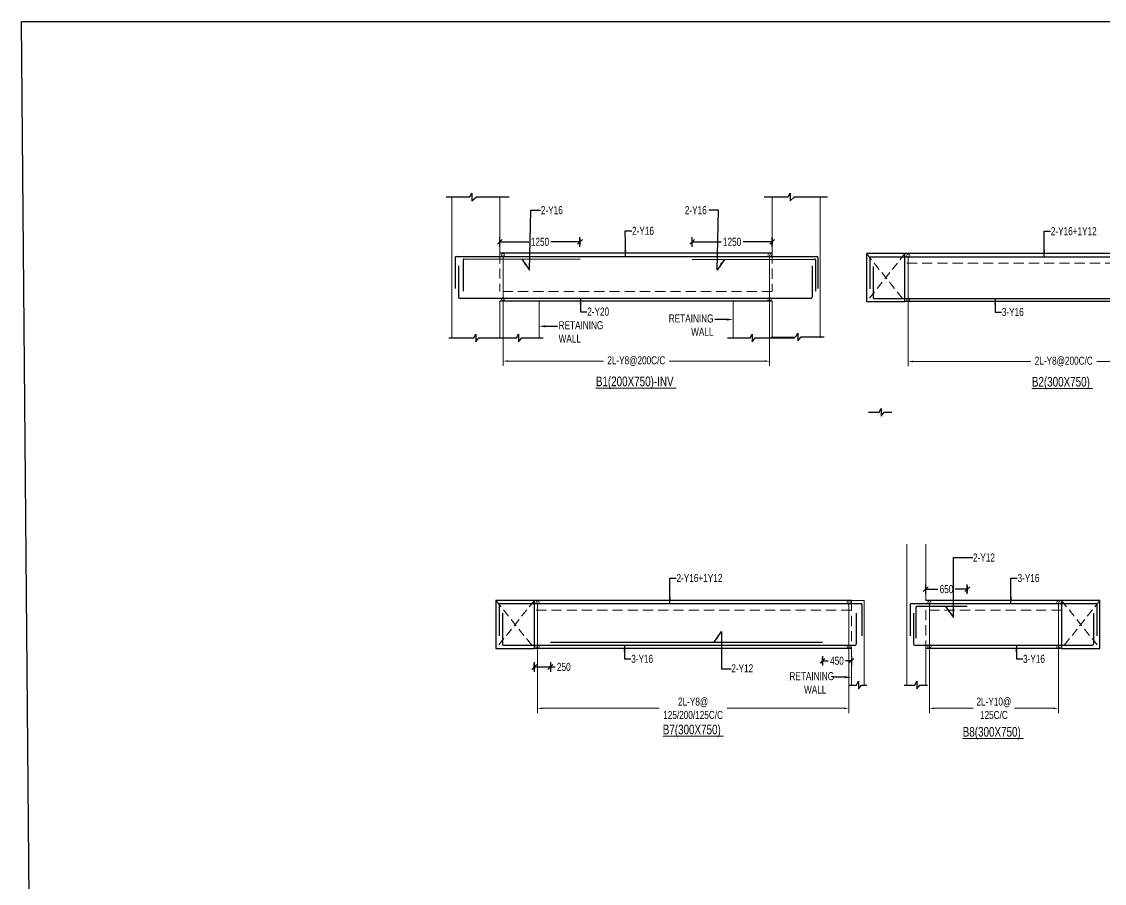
# Model space of a CAD drawing. Header units: millimetres. Extents: x 39642 to 123571, y 2620 to 56435.
# Drawn here: x 39642 to 56546, y 42981 to 56435 of the extents above; entities that cross this region are included whole.
import ezdxf

# ---------------------------------------------------------------- set-up
doc = ezdxf.new("R2010")
doc.units = ezdxf.units.MM
for name, pattern in [('CONTINOUS', [0]), ('CONTINU', [0]), ('HIDDEN', [9.525, 6.35, -3.175])]:
    doc.linetypes.add(name, pattern=pattern)
for name, color, linetype in [('-S-ARROW', 253, 'Continuous'), ('-S-DIM', 251, 'Continuous'), ('-S-MISC', 8, 'Continuous'), ('-STR-BEAM', 7, 'CONTINU'), ('-STR-REINF', 3, 'Continuous'), ('-STR-TEXT', 6, 'Continuous'), ('S- Structural', 5, 'Continuous')]:
    doc.layers.add(name, color=color, linetype=linetype)
for name, color, linetype, lineweight in [('-S-STIRUP', 11, 'Continuous', 9), ('-STR-COLUMN', 5, 'HIDDEN', 13), ('-STR-RF-DIM', 252, 'CONTINOUS', 20), ('Elevation-1', 41, 'Continuous', 20), ('S-BEAM-IDEN', 2, 'Continuous', 9), ('SEC TEXT', 9, 'Continuous', 18), ('SLAB LINE', 254, 'HIDDEN', 20)]:
    doc.layers.add(name, color=color, linetype=linetype, lineweight=lineweight)
doc.styles.add('BEAM-LS', font='romans.shx', dxfattribs={"width": 0.8})
doc.styles.add('EL', font='swisscl.ttf')
doc.styles.add('SOBHA', font='swisscl.ttf')
doc.styles.add('sobha.sed', font='swisscl.ttf')
doc.dimstyles.new('S-50', dxfattribs={"dimscale": 50, "dimtxt": 2.5, "dimasz": 1.25, "dimexe": 1, "dimexo": 1, "dimgap": 0.5, "dimtad": 1, "dimdec": 0, "dimrnd": 0.0005, "dimzin": 0, "dimdsep": 46, "dimtxsty": 'EL', "dimblk": 'ARCHTICK', "dimcen": 0.09, "dimdle": 1.5, "dimclrd": 251, "dimclre": 251, "dimclrt": 6, "dimadec": 0, "dimazin": 0, "dimtfac": 1, "dimtdec": 0, "dimtofl": 0, "dimtmove": 0, "dimatfit": 3, "dimfxl": 2, "dimtolj": 1, "dimtzin": 0, "dimlwd": -1, "dimlwe": -1, "dimarcsym": 0})
doc.dimstyles.new('S-DIM50', dxfattribs={"dimscale": 50, "dimtxt": 2.5, "dimasz": 1.5, "dimexe": 1.5, "dimexo": 1, "dimgap": 0.5, "dimtad": 0, "dimdec": 0, "dimzin": 0, "dimdsep": 46, "dimtxsty": 'SOBHA', "dimcen": 0.09, "dimclrd": 256, "dimclre": 256, "dimclrt": 6, "dimadec": 5, "dimazin": 0, "dimtfac": 1, "dimtdec": 0, "dimtofl": 0, "dimtmove": 0, "dimatfit": 3, "dimfxl": 0.18, "dimtolj": 1, "dimtzin": 0, "dimlwd": -1, "dimlwe": -1, "dimarcsym": 0})
doc.dimstyles.new('STIRUP', dxfattribs={"dimscale": 50, "dimtxt": 2.5, "dimasz": 2.2, "dimexe": 0, "dimexo": 0, "dimgap": 0.5, "dimtad": 0, "dimdec": 0, "dimzin": 0, "dimdsep": 46, "dimtxsty": 'BEAM-LS', "dimblk": 'DOTSMALL', "dimcen": 0.09, "dimclrd": 256, "dimclre": 256, "dimclrt": 256, "dimadec": 5, "dimazin": 0, "dimtfac": 1, "dimtdec": 0, "dimtofl": 0, "dimtmove": 0, "dimatfit": 3, "dimldrblk": 'DOTSMALL', "dimfxl": 0, "dimfxlon": 1, "dimtolj": 1, "dimtzin": 0, "dimlwd": -1, "dimlwe": -1, "dimarcsym": 0})

# ---------------------------------------------------------------- blocks, each defined once
blk = doc.blocks.new('_DotSmall')
at = {"color": 0, "linetype": 'ByBlock', "const_width": 0.5}
blk.add_lwpolyline([(-0.0625, 0, 1), (0.0625, 0, 1)], format="xyb", close=True, dxfattribs=at)
blk = doc.blocks.new('*D21')
at = {"layer": '-S-STIRUP', "ltscale": 100, "transparency": 16777216}
blk.add_line((51318, 52100), (51318, 52787), dxfattribs=at)
at = {"layer": '-S-STIRUP', "linetype": 'CONTINU', "ltscale": 100, "transparency": 16777216, "xscale": 100, "yscale": 100, "zscale": 100}
for p, rotation in [((51318, 52787), 90), ((51318, 52100), 270)]:
    blk.add_blockref('_DotSmall', p, dxfattribs=dict(at, rotation=rotation))
blk = doc.blocks.new('*D22')
at = {"layer": '-S-STIRUP', "ltscale": 100, "transparency": 16777216}
blk.add_line((47159, 52100), (47159, 52787), dxfattribs=at)
at = {"layer": '-S-STIRUP', "linetype": 'CONTINU', "ltscale": 100, "transparency": 16777216, "xscale": 100, "yscale": 100, "zscale": 100}
for p, rotation in [((47159, 52787), 90), ((47159, 52100), 270)]:
    blk.add_blockref('_DotSmall', p, dxfattribs=dict(at, rotation=rotation))
blk = doc.blocks.new('_ArchTick')
at = {"color": 0, "linetype": 'ByBlock', "const_width": 0.15}
blk.add_lwpolyline([(-0.5, -0.5), (0.5, 0.5)], dxfattribs=at)
blk = doc.blocks.new('*D23')
at = {"layer": '-STR-RF-DIM', "transparency": 16777216}
for p, q in [((47159, 52181), (47159, 51060)), ((51318, 52136), (51318, 51060)), ((47234, 51135), (48724, 51135)), ((51243, 51135), (49752, 51135))]:
    blk.add_line(p, q, dxfattribs=at)
for points in [[(47234, 51148), (47234, 51123), (47159, 51135)], [(51243, 51148), (51243, 51123), (51318, 51135)]]:
    blk.add_solid(points, dxfattribs=at)
at = {"layer": '-STR-RF-DIM', "color": 6, "transparency": 16777216, "insert": (49238, 51135), "char_height": 125, "attachment_point": 5, "style": 'SOBHA'}
blk.add_mtext('\\A1;2L-Y8@200C/C', dxfattribs=at)
blk = doc.blocks.new('_Oblique')
at = {"color": 0, "linetype": 'ByBlock', "lineweight": -2}
for p, q in [((-0.5, -0.5), (0.5, 0.5)), ((0, 0.71), (0, -0.71))]:
    blk.add_line(p, q, dxfattribs=at)
blk = doc.blocks.new('*D24')
at = {"layer": '-S-DIM', "transparency": 16777216}
for p, q in [((47109, 52922), (47109, 53072)), ((47109, 52997), (47562, 52997)), ((48359, 52997), (47906, 52997)), ((48359, 52922), (48359, 53072))]:
    blk.add_line(p, q, dxfattribs=at)
at = {"layer": '-S-DIM', "transparency": 16777216, "xscale": 75, "yscale": 75, "zscale": 75, "rotation": 180}
blk.add_blockref('_Oblique', (47109, 52997), dxfattribs=at)
at = {"layer": '-S-DIM', "transparency": 16777216, "xscale": 75, "yscale": 75, "zscale": 75}
blk.add_blockref('_Oblique', (48359, 52997), dxfattribs=at)
at = {"layer": '-S-DIM', "color": 6, "transparency": 16777216, "insert": (47734, 52997), "char_height": 125, "attachment_point": 5, "style": 'SOBHA'}
blk.add_mtext('\\A1;1250', dxfattribs=at)
blk = doc.blocks.new('*D25')
at = {"layer": '-S-DIM', "transparency": 16777216}
for p, q in [((50110, 52922), (50110, 53072)), ((50110, 52997), (50563, 52997)), ((51359, 52997), (50906, 52997)), ((51359, 52922), (51359, 53072))]:
    blk.add_line(p, q, dxfattribs=at)
at = {"layer": '-S-DIM', "transparency": 16777216, "xscale": 75, "yscale": 75, "zscale": 75, "rotation": 180}
blk.add_blockref('_Oblique', (50110, 52997), dxfattribs=at)
at = {"layer": '-S-DIM', "transparency": 16777216, "xscale": 75, "yscale": 75, "zscale": 75}
blk.add_blockref('_Oblique', (51359, 52997), dxfattribs=at)
at = {"layer": '-S-DIM', "color": 6, "transparency": 16777216, "insert": (50734, 52997), "char_height": 125, "attachment_point": 5, "style": 'SOBHA'}
blk.add_mtext('\\A1;1250', dxfattribs=at)
blk = doc.blocks.new('A$Cd5a942ff')
at = {"layer": '-S-ARROW'}
blk.add_lwpolyline([(187, 0), (0, 0), (0, 0)], dxfattribs=at)
blk.add_solid([(187, -17), (287, 0), (187, 17)], dxfattribs=at)
blk = doc.blocks.new('*D27')
at = {"layer": '-S-STIRUP', "ltscale": 100, "transparency": 16777216}
blk.add_line((53483, 52094), (53483, 52781), dxfattribs=at)
at = {"layer": '-S-STIRUP', "linetype": 'CONTINU', "ltscale": 100, "transparency": 16777216, "xscale": 100, "yscale": 100, "zscale": 100}
for p, rotation in [((53483, 52781), 90), ((53483, 52094), 270)]:
    blk.add_blockref('_DotSmall', p, dxfattribs=dict(at, rotation=rotation))
blk = doc.blocks.new('*D28')
at = {"layer": '-STR-RF-DIM', "transparency": 16777216}
for p, q in [((53483, 52175), (53483, 51054)), ((58341, 52130), (58341, 51054)), ((53558, 51129), (55398, 51129)), ((58266, 51129), (56426, 51129))]:
    blk.add_line(p, q, dxfattribs=at)
for points in [[(53558, 51142), (53558, 51117), (53483, 51129)], [(58266, 51142), (58266, 51117), (58341, 51129)]]:
    blk.add_solid(points, dxfattribs=at)
at = {"layer": '-STR-RF-DIM', "color": 6, "transparency": 16777216, "insert": (55912, 51129), "char_height": 125, "attachment_point": 5, "style": 'SOBHA'}
blk.add_mtext('\\A1;2L-Y8@200C/C', dxfattribs=at)
blk = doc.blocks.new('*D39')
at = {"layer": '-S-STIRUP', "ltscale": 100, "transparency": 16777216}
blk.add_line((52555, 46679), (52555, 47365), dxfattribs=at)
at = {"layer": '-S-STIRUP', "linetype": 'CONTINU', "ltscale": 100, "transparency": 16777216, "xscale": 100, "yscale": 100, "zscale": 100}
for p, rotation in [((52555, 47365), 90), ((52555, 46679), 270)]:
    blk.add_blockref('_DotSmall', p, dxfattribs=dict(at, rotation=rotation))
blk = doc.blocks.new('*D40')
at = {"layer": '-S-STIRUP', "ltscale": 100, "transparency": 16777216}
blk.add_line((47696, 46679), (47696, 47365), dxfattribs=at)
at = {"layer": '-S-STIRUP', "linetype": 'CONTINU', "ltscale": 100, "transparency": 16777216, "xscale": 100, "yscale": 100, "zscale": 100}
for p, rotation in [((47696, 47365), 90), ((47696, 46679), 270)]:
    blk.add_blockref('_DotSmall', p, dxfattribs=dict(at, rotation=rotation))
blk = doc.blocks.new('*D41')
at = {"layer": '-STR-RF-DIM', "transparency": 16777216}
for p, q in [((47696, 46760), (47696, 45639)), ((52555, 46714), (52555, 45639)), ((47771, 45714), (49596, 45714)), ((52480, 45714), (50655, 45714))]:
    blk.add_line(p, q, dxfattribs=at)
for points in [[(47771, 45726), (47771, 45701), (47696, 45714)], [(52480, 45726), (52480, 45701), (52555, 45714)]]:
    blk.add_solid(points, dxfattribs=at)
at = {"layer": '-STR-RF-DIM', "color": 6, "transparency": 16777216, "insert": (50125, 45714), "char_height": 125, "attachment_point": 5, "style": 'SOBHA'}
blk.add_mtext('\\A1;2L-Y8@\\P125/200/125C/C', dxfattribs=at)
blk = doc.blocks.new('*D54')
at = {"layer": '-S-DIM', "transparency": 16777216}
for p, q in [((52146, 46531), (52146, 46381)), ((52596, 46531), (52596, 46381)), ((52146, 46456), (52236, 46456)), ((52596, 46456), (52506, 46456))]:
    blk.add_line(p, q, dxfattribs=at)
at = {"layer": '-S-DIM', "transparency": 16777216, "xscale": 75, "yscale": 75, "zscale": 75, "rotation": 180}
blk.add_blockref('_Oblique', (52146, 46456), dxfattribs=at)
at = {"layer": '-S-DIM', "transparency": 16777216, "xscale": 75, "yscale": 75, "zscale": 75}
blk.add_blockref('_Oblique', (52596, 46456), dxfattribs=at)
at = {"layer": '-S-DIM', "color": 6, "transparency": 16777216, "insert": (52371, 46456), "char_height": 125, "attachment_point": 5, "style": 'SOBHA'}
blk.add_mtext('\\A1;450', dxfattribs=at)
blk = doc.blocks.new('*D55')
at = {"layer": '-S-DIM', "transparency": 16777216}
for p, q in [((47646, 46435), (47646, 46285)), ((47646, 46360), (47896, 46360)), ((47896, 46435), (47896, 46285)), ((47896, 46360), (47971, 46360))]:
    blk.add_line(p, q, dxfattribs=at)
at = {"layer": '-S-DIM', "transparency": 16777216, "xscale": 75, "yscale": 75, "zscale": 75, "rotation": 180}
blk.add_blockref('_Oblique', (47646, 46360), dxfattribs=at)
at = {"layer": '-S-DIM', "transparency": 16777216, "xscale": 75, "yscale": 75, "zscale": 75}
blk.add_blockref('_Oblique', (47896, 46360), dxfattribs=at)
at = {"layer": '-S-DIM', "color": 6, "transparency": 16777216, "insert": (48106, 46360), "char_height": 125, "attachment_point": 5, "style": 'SOBHA'}
blk.add_mtext('\\A1;250', dxfattribs=at)
blk = doc.blocks.new('*D56')
at = {"layer": '-S-STIRUP', "ltscale": 100, "transparency": 16777216}
blk.add_line((55828, 46679), (55828, 47365), dxfattribs=at)
at = {"layer": '-S-STIRUP', "linetype": 'CONTINU', "ltscale": 100, "transparency": 16777216, "xscale": 100, "yscale": 100, "zscale": 100}
for p, rotation in [((55828, 47365), 90), ((55828, 46679), 270)]:
    blk.add_blockref('_DotSmall', p, dxfattribs=dict(at, rotation=rotation))
blk = doc.blocks.new('*D57')
at = {"layer": '-S-STIRUP', "ltscale": 100, "transparency": 16777216}
blk.add_line((53814, 46679), (53814, 47365), dxfattribs=at)
at = {"layer": '-S-STIRUP', "linetype": 'CONTINU', "ltscale": 100, "transparency": 16777216, "xscale": 100, "yscale": 100, "zscale": 100}
for p, rotation in [((53814, 47365), 90), ((53814, 46679), 270)]:
    blk.add_blockref('_DotSmall', p, dxfattribs=dict(at, rotation=rotation))
blk = doc.blocks.new('*D58')
at = {"layer": '-STR-RF-DIM', "transparency": 16777216}
for p, q in [((53814, 46760), (53814, 45639)), ((55828, 46714), (55828, 45639)), ((53889, 45714), (54500, 45714)), ((55753, 45714), (55141, 45714))]:
    blk.add_line(p, q, dxfattribs=at)
for points in [[(53889, 45726), (53889, 45701), (53814, 45714)], [(55753, 45726), (55753, 45701), (55828, 45714)]]:
    blk.add_solid(points, dxfattribs=at)
at = {"layer": '-STR-RF-DIM', "color": 6, "transparency": 16777216, "insert": (54821, 45714), "char_height": 125, "attachment_point": 5, "style": 'SOBHA'}
blk.add_mtext('\\A1;2L-Y10@\\P125C/C', dxfattribs=at)
blk = doc.blocks.new('*D59')
at = {"layer": '-S-DIM', "transparency": 16777216}
for p, q in [((53756, 47500), (53756, 47650)), ((53756, 47575), (53947, 47575)), ((54406, 47575), (54215, 47575)), ((54406, 47500), (54406, 47650))]:
    blk.add_line(p, q, dxfattribs=at)
at = {"layer": '-S-DIM', "transparency": 16777216, "xscale": 75, "yscale": 75, "zscale": 75, "rotation": 180}
blk.add_blockref('_Oblique', (53756, 47575), dxfattribs=at)
at = {"layer": '-S-DIM', "transparency": 16777216, "xscale": 75, "yscale": 75, "zscale": 75}
blk.add_blockref('_Oblique', (54406, 47575), dxfattribs=at)
at = {"layer": '-S-DIM', "color": 6, "transparency": 16777216, "insert": (54081, 47575), "char_height": 125, "attachment_point": 5, "style": 'SOBHA'}
blk.add_mtext('\\A1;650', dxfattribs=at)

msp = doc.modelspace()

# ---------------------------------------------------------------- linework, layer by layer
at = {"layer": '-S-ARROW', "elevation": 0}
for points in [[(50649.4, 51784.3), (50462.8, 51784.3), (50462.8, 51784.3)], [(47819.4, 51679.4), (48006.1, 51679.4), (48006.1, 51679.4)]]:
    msp.add_lwpolyline(points, dxfattribs=at)
at = {"layer": '-S-ARROW'}
for points in [[(50649.4, 51767.7, 0), (50749.4, 51784.3, 0), (50649.4, 51801, 0)], [(47819.4, 51662.8, 0), (47719.4, 51679.4, 0), (47819.4, 51696.1, 0)]]:
    msp.add_solid(points, dxfattribs=at)
at = {"layer": '-S-MISC', "linetype": 'ByBlock', "ltscale": 1000}
for points, elevation in [([(46267.6, 53698.9), (46640.4, 53698.9), (46671.3, 53758.5), (46671.3, 53638.4), (46741.7, 53698.9), (47252.8, 53698.9)], 0), ([(51236.5, 53698.9), (51609.4, 53698.9), (51640.2, 53758.5), (51640.2, 53638.4), (51710.6, 53698.9), (52221.7, 53698.9)], 0), ([(46312.1, 51497), (46700.3, 51498.9), (46731.1, 51558.5), (46731.1, 51438.4), (46781, 51498.9), (47159.3, 51498.9)], 0), ([(47040.3, 51498.9), (47368.7, 51498.9), (47399.6, 51558.5), (47399.6, 51438.4), (47449.4, 51498.9), (47784.2, 51498.9)], 0), ([(50661.5, 51498.9), (51015.8, 51498.9), (51046.6, 51558.5), (51046.6, 51438.4), (51096.5, 51498.9), (51708.1, 51498.9)], 0), ([(51343.7, 51511.5), (51729.3, 51512), (51760.1, 51571.7), (51760.1, 51451.5), (51810, 51512), (52173.1, 51512)], 0), ([(52865, 50336.2), (53028.8, 50336.4), (53059.6, 50396), (53059.6, 50275.9), (53109.5, 50336.4), (53230.2, 50336.4)], -178586.6), ([(52566, 46077.8), (52674.3, 46077.9), (52705.2, 46137.6), (52705.2, 46017.4), (52755, 46077.9), (52838.3, 46077.9)], 0), ([(53421.7, 46077.8), (53585.5, 46077.9), (53616.4, 46137.6), (53616.4, 46017.4), (53666.2, 46077.9), (53786.9, 46077.9)], -178586.6)]:
    msp.add_lwpolyline(points, dxfattribs=dict(at, elevation=elevation))
at = {"layer": '-STR-BEAM'}
for p, q in [((51359.4, 52819.8, 0), (47109.4, 52819.8, 0)), ((58383.2, 52814, 178586.6), (53433.2, 52814, 178586.6)), ((51359.4, 52069.8, 0), (47109.4, 52069.8, 0)), ((58383.2, 52064, 178586.6), (53433.2, 52064, 178586.6)), ((52596.5, 47398.4, 0), (47646.5, 47398.4, 0)), ((55877.6, 47398.4, -178586.6), (53756.1, 47398.4, -178586.6)), ((52596.5, 46648.4, 0), (47646.5, 46648.4, 0)), ((55877.6, 46648.4, -178586.6), (53756.1, 46648.4, -178586.6))]:
    msp.add_line(p, q, dxfattribs=at)
for points, elevation in [([(53433.2, 52814), (52833.2, 52814), (52833.2, 52064), (53433.2, 52064), (53433.2, 52814)], 178586.6), ([(47646.5, 47398.4), (47046.5, 47398.4), (47046.5, 46648.4), (47646.5, 46648.4), (47646.5, 47398.4)], 0), ([(56477.6, 47398.4), (55877.6, 47398.4), (55877.6, 46648.4), (56477.6, 46648.4), (56477.6, 47398.4)], -178586.6)]:
    msp.add_lwpolyline(points, dxfattribs=dict(at, elevation=elevation))
at = {"layer": '-STR-COLUMN', "linetype": 'Continuous', "ltscale": 10}
for p, q in [((46359.4, 53698.9, 0), (46359.4, 51498.9, 0)), ((47109.4, 53698.9, 0), (47109.4, 52819.8, 0)), ((51359.4, 52817.1, 0), (51359.4, 53698.9, 0)), ((52109.4, 51498.9, 0), (52109.4, 53698.9, 0)), ((47109.4, 52069.8, 0), (47109.4, 51498.9, 0)), ((47719.4, 52069.8, 0), (47719.4, 51498.9, 0)), ((50749.4, 52069.8, 0), (50749.4, 51498.9, 0)), ((51359.4, 52069.8, 0), (51359.4, 51498.9, 0)), ((53463.9, 48278.4, -178586.6), (53463.9, 46075, -178586.6)), ((53756.1, 47398.4, -178586.6), (53756.1, 48278.5, -178586.6)), ((52596.5, 47398.4, 0), (52796.5, 47398.4, 0)), ((52796.5, 46077.5, 0), (52796.5, 47398.4, 0)), ((52596.5, 46648.4, 0), (52596.5, 46077.5, 0)), ((53756.1, 46077.5, -178586.6), (53756.1, 46648.4, -178586.6))]:
    msp.add_line(p, q, dxfattribs=at)
at = {"layer": '-STR-REINF', "ltscale": 10}
for p, q in [((46410.1, 52754.8, 0), (46410.1, 52269.1, 0)), ((46425.1, 52769.8, 0), (52059.4, 52769.8, 0)), ((52074.3, 52754.8, 0), (52074.3, 52269.1, 0)), ((52883.9, 52749, 178586.6), (52883.9, 52263.3, 178586.6)), ((52898.9, 52764, 178586.6), (58533.2, 52764, 178586.6)), ((46460.1, 52620.5, 0), (46460.1, 52134.8, 0)), ((46533.8, 52714.3, 0), (46533.8, 52228.7, 0)), ((48359.8, 52722.8, 0), (46548.8, 52729.3, 0)), ((50109.1, 52722.8, 0), (52021.1, 52729.3, 0)), ((51983.9, 52620.5, 0), (51983.9, 52134.8, 0)), ((52036, 52714.3, 0), (52036, 52228.7, 0)), ((52933.9, 52614.6, 178586.6), (52933.9, 52129, 178586.6)), ((46475.1, 52119.8, 0), (51968.9, 52119.8, 0)), ((52948.9, 52114, 178586.6), (58442.6, 52114, 178586.6)), ((47097.2, 47333.4, 0), (47097.2, 46847.7, 0)), ((47112.2, 47348.4, 0), (52746.5, 47348.4, 0)), ((52761.4, 47333.4, 0), (52761.4, 46847.7, 0)), ((53514.6, 47333.4, -178586.6), (53514.6, 46847.7, -178586.6)), ((53529.6, 47348.4, -178586.6), (56412.7, 47348.4, -178586.6)), ((56427.6, 47333.4, -178586.6), (56427.6, 46847.7, -178586.6)), ((47147.2, 47199.1, 0), (47147.2, 46713.4, 0)), ((52670.9, 47199.1, 0), (52670.9, 46713.4, 0)), ((53564.6, 47199.1, -178586.6), (53564.6, 46713.4, -178586.6)), ((56377.2, 47199.1, -178586.6), (56377.2, 46713.4, -178586.6)), ((47162.2, 46698.4, 0), (52655.9, 46698.4, 0)), ((47896.5, 46748.3, 0), (52146.4, 46748.3, 0)), ((53579.6, 46698.4, -178586.6), (56362.2, 46698.4, -178586.6))]:
    msp.add_line(p, q, dxfattribs=at)
at = {"layer": '-STR-REINF', "ltscale": 10, "elevation": -178586.6}
msp.add_lwpolyline([(53609.8, 46807.3), (53609.8, 47292.9, -0.4142136), (53624.8, 47307.9), (54405.9, 47307.9)], format="xyb", dxfattribs=at)
at = {"layer": '-STR-REINF', "ltscale": 10}
for centre, start, end in [((46425.1, 52754.8, 0), 90, 180), ((52059.3, 52754.8, 0), 0, 90), ((52898.9, 52749, 178586.6), 90, 180), ((46548.8, 52714.3, 0), 90, 180), ((52021, 52714.3, 0), 0, 90), ((46475.1, 52134.8, 0), 180, 270), ((51968.9, 52134.8, 0), 270, 0), ((52948.9, 52129, 178586.6), 180, 270), ((47112.2, 47333.4, 0), 90, 180), ((52746.4, 47333.4, 0), 0, 90), ((53529.6, 47333.4, -178586.6), 90, 180), ((56412.6, 47333.4, -178586.6), 0, 90), ((47162.2, 46713.4, 0), 180, 270), ((52655.9, 46713.4, 0), 270, 0), ((53579.6, 46713.4, -178586.6), 180, 270), ((56362.2, 46713.4, -178586.6), 270, 0)]:
    msp.add_arc(centre, 15, start, end, dxfattribs=at)
at = {"layer": 'S- Structural', "ltscale": 20}
msp.add_lwpolyline([(39641.8, 56435.3), (122100, 56435.3), (123571.4, 2619.6), (40108.6, 2802.5)], close=True, dxfattribs=at)
at = {"layer": 'S-BEAM-IDEN', "color": 9, "linetype": 'HIDDEN', "ltscale": 20}
for p, q in [((52833.2, 52814, 178586.6), (53433.2, 52064, 178586.6)), ((53433.2, 52814, 178586.6), (52833.2, 52064, 178586.6)), ((47046.5, 47398.4, 0), (47646.5, 46648.4, 0)), ((47646.5, 47398.4, 0), (47046.5, 46648.4, 0)), ((55877.6, 47398.4, -178586.6), (56477.6, 46648.4, -178586.6)), ((56477.6, 47398.4, -178586.6), (55877.6, 46648.4, -178586.6))]:
    msp.add_line(p, q, dxfattribs=at)
at = {"layer": 'SLAB LINE', "linetype": 'HIDDEN', "ltscale": 25}
for p, q in [((47109.4, 52819.8, 0), (47109.4, 52219.8, 0)), ((51359.4, 52817.1, 0), (51359.4, 52219.8, 0)), ((58383.2, 52664, 178586.6), (53433.2, 52664, 178586.6)), ((51359.4, 52219.8, 0), (47109.4, 52219.8, 0)), ((52596.5, 47395.7, 0), (52596.5, 46648.4, 0)), ((52596.5, 47248.4, 0), (47646.5, 47248.4, 0)), ((55877.6, 47248.4, -178586.6), (53756.1, 47248.4, -178586.6)), ((53756.1, 47248.4, -178586.6), (53756.1, 46648.4, -178586.6))]:
    msp.add_line(p, q, dxfattribs=at)

# ---------------------------------------------------------------- block references
at = {"layer": 'Elevation-1', "color": 6, "ltscale": 20}
for p in [(50462.8, 51784.3, 0), (52309.8, 46199.5, 0)]:
    msp.add_blockref('A$Cd5a942ff', p, dxfattribs=at)

# ---------------------------------------------------------------- texts
at = {"layer": '-STR-TEXT', "color": 6, "char_height": 125, "style": 'SOBHA'}
for s, insert, attachment_point in [('\\A1;2-Y16', (47748.8, 53427.2, 178586.6), 7), ('\\A1;2-Y16', (50337.6, 53427.2, 178586.6), 9), ('\\A1;2-Y16', (49171.9, 53232.3, 0), 1), ('\\A1;2-Y16+1Y12', (55710.1, 53226.5, 178586.6), 1), ('\\A1;2-Y12', (54495.1, 48006.5, 0), 7), ('\\A1;2-Y16+1Y12', (49865.9, 47810.9, 0), 1), ('\\A1;3-Y16', (55190.5, 47810.9, -178586.6), 1)]:
    msp.add_mtext(s, dxfattribs=dict(at, insert=insert, attachment_point=attachment_point))
at = {"layer": '-STR-TEXT', "color": 6, "char_height": 125, "width": 281.386, "attachment_point": 7, "style": 'SOBHA'}
for s, insert in [('\\A1;2-Y20', (48471.8, 51844.5, 0)), ('\\A1;3-Y16', (54945.6, 51838.7, 178586.6)), ('\\A1;3-Y16', (49158.9, 46423.1, 0)), ('\\A1;3-Y16', (55276.3, 46423.1, -178586.6)), ('\\A1;2-Y12', (50721.1, 46275.5, 178586.6))]:
    msp.add_mtext(s, dxfattribs=dict(at, insert=insert))
at = {"layer": 'SEC TEXT', "color": 1, "linetype": 'ByBlock', "style": 'sobha.sed'}
for s, p in [('%%UB1(200X750)-INV ', (48606.7, 50743.9, 0)), ('%%UB2(300X750) ', (55413.8, 50738.1, 178586.6)), ('%%UB7(300X750) ', (49651.2, 45308.1, 0)), ('%%UB8(300X750) ', (54334.6, 45272.3, -178586.6))]:
    msp.add_text(s, height=150, rotation=359.98928, dxfattribs=at).set_placement(p)
at = {"layer": 'SEC TEXT', "color": 1, "linetype": 'ByBlock', "char_height": 125, "style": 'sobha.sed'}
for s, insert, attachment_point, rotation in [('RETAINING \\PWALL', (48025.7, 51758.6), 1, 359.98928), ('RETAINING \\PWALL', (50443.2, 51863.5), 3, 0.01072), ('\\pxqc;RETAINING    WALL', (52235.6, 46278.7), 3, 0.01072)]:
    msp.add_mtext_dynamic_manual_height_columns(s, width=515.248, gutter_width=1750, heights=[0], dxfattribs=dict(at, insert=insert, attachment_point=attachment_point, rotation=rotation))

# ---------------------------------------------------------------- dimensions: what is measured, and where the dimension line sits
at = {"layer": '-S-DIM'}
for base, p1, p2, picture, middle in [((48359.4, 52996.5, 0), (47109.4, 52819.8, 0), (48359.4, 52706.3, 0), '*D24', (47734.4, 52996.5, 0)), ((54405.9, 47575.4, -178586.6), (53756.1, 47248.4, -178586.6), (54405.9, 47307.9, -178586.6), '*D59', (54081, 47575.4, -178586.6)), ((47896.5, 46360.5, 0), (47646.5, 46755.1, 0), (47896.5, 46748.3, 0), '*D55', (48105.6, 46360.5, 0)), ((52146.4, 46455.9, 0), (52596.5, 46648.4, 0), (52146.4, 46748.3, 0), '*D54', (52371.4, 46455.9, 0))]:
    dim = msp.add_linear_dim(base=base, p1=p1, p2=p2, dimstyle='S-DIM50', override={"dimscale": 1, "dimtxt": 125, "dimasz": 75, "dimexe": 75, "dimexo": 0, "dimgap": 25, "dimblk1": 'Oblique', "dimblk2": 'Oblique', "dimsah": 1, "dimcen": 4.5, "dimfxl": 75, "dimfxlon": 1}, dxfattribs=at)
    dim.commit()
    dim.dimension.update_dxf_attribs({"geometry": picture, "text_midpoint": middle})
dim = msp.add_linear_dim(base=(50109.5, 52996.5, 0), p1=(51359.4, 52819.8, 0), p2=(50109.5, 52706.3, 0), angle=180, dimstyle='S-DIM50', override={"dimscale": 1, "dimtxt": 125, "dimasz": 75, "dimexe": 75, "dimexo": 0, "dimgap": 25, "dimblk1": 'Oblique', "dimblk2": 'Oblique', "dimsah": 1, "dimcen": 4.5, "dimfxl": 75, "dimfxlon": 1}, dxfattribs=at)
dim.commit()
dim.dimension.update_dxf_attribs({"geometry": '*D25', "text_midpoint": (50734.5, 52996.5, 0)})
at = {"layer": '-S-STIRUP', "linetype": 'CONTINU', "ltscale": 100}
for base, p1, p2, picture, middle in [((47159.3, 52786.8, 178586.6), (47159.3, 52100.1, 178586.6), (47159.3, 52786.8, 178586.6), '*D22', (47159.3, 52443.4, 178586.6)), ((51317.6, 52786.8, 178586.6), (51317.6, 52100.1, 178586.6), (51317.6, 52786.8, 178586.6), '*D21', (51317.6, 52443.4, 178586.6)), ((53483, 52781, 357173.2), (53483, 52094.3, 357173.2), (53483, 52781, 357173.2), '*D27', (53483, 52437.6, 357173.2)), ((47696.3, 47365.4, 178586.6), (47696.3, 46678.7, 178586.6), (47696.3, 47365.4, 178586.6), '*D40', (47696.3, 47022.1, 178586.6)), ((52554.7, 47365.4, 178586.6), (52554.7, 46678.7, 178586.6), (52554.7, 47365.4, 178586.6), '*D39', (52554.7, 47022.1, 178586.6)), ((53813.7, 47365.4, 0), (53813.7, 46678.7, 0), (53813.7, 47365.4, 0), '*D57', (53813.7, 47022.1, 0)), ((55827.6, 47365.4, -178586.6), (55827.6, 46678.7, -178586.6), (55827.6, 47365.4, -178586.6), '*D56', (55827.6, 47022.1, -178586.6))]:
    dim = msp.add_linear_dim(base=base, p1=p1, p2=p2, angle=90, text=' ', dimstyle='STIRUP', override={"dimasz": 2}, dxfattribs=at)
    dim.commit()
    dim.dimension.update_dxf_attribs({"geometry": picture, "text_midpoint": middle})
at = {"layer": '-STR-RF-DIM'}
for base, p1, p2, text, picture, middle in [((51317.6, 51135.2, 178586.6), (47159.3, 52181.1, 178586.6), (51317.6, 52135.8, 178586.6), '2L-Y8@200C/C', '*D23', (49238.4, 51135.2, 178586.6)), ((58341.4, 51129.4, 357173.2), (53483, 52175.2, 357173.2), (58341.4, 52130, 357173.2), '2L-Y8@200C/C', '*D28', (55912.2, 51129.4, 357173.2)), ((52554.7, 45713.9, 178586.6), (47696.3, 46759.7, 178586.6), (52554.7, 46714.4, 178586.6), '2L-Y8@\\P125/200/125C/C', '*D41', (50125.5, 45713.9, 178586.6)), ((55827.6, 45713.9, 0), (53813.7, 46759.7, 0), (55827.6, 46714.4, -178586.6), '2L-Y10@\\P125C/C', '*D58', (54820.7, 45713.9, 0))]:
    dim = msp.add_linear_dim(base=base, p1=p1, p2=p2, text=text, dimstyle='S-DIM50', override={"dimscale": 1, "dimtxt": 125, "dimasz": 75, "dimexe": 75, "dimexo": 0, "dimgap": 25, "dimsah": 1, "dimcen": 4.5, "dimfxl": 75}, dxfattribs=at)
    dim.commit()
    dim.dimension.update_dxf_attribs({"geometry": picture, "text_midpoint": middle})

# ---------------------------------------------------------------- leaders
at = {"layer": '-S-ARROW', "annotation_type": 0, "has_hookline": 1}
for points, hookline_direction, text_width in [([(47455.2, 52722.5, 178586.6), (47570.7, 52556.1, 178586.6), (47592.4, 53489.7, 178586.6), (47743.8, 53489.7, 178586.6)], 1, 353.5), ([(50613.7, 52722.5, 178586.6), (50498.2, 52556.1, 178586.6), (50519.9, 53489.7, 178586.6), (50368.5, 53489.7, 178586.6)], 1, 353.5), ([(49067.9, 52769.8, 0), (49067.9, 52982.6, 0), (49066.9, 53169.8, 0), (49166.9, 53169.8, 0)], 0, 353.5), ([(55606.1, 52764, 178586.6), (55606.1, 53164, 178586.6), (55705.1, 53164, 178586.6)], 1, 804.7), ([(48367.8, 52119.8, 0), (48367.8, 51907, 0), (48466.8, 51907, 0)], 1, 353.5), ([(54841.6, 52114, 178586.6), (54841.6, 51901.2, 178586.6), (54940.6, 51901.2, 178586.6)], 1, 353.8), ([(54073.2, 47301.1, 0), (54188.7, 47134.7, 0), (54188.7, 48069, 0), (54490.1, 48069, 0)], 1, 353), ([(49761.8, 47348.4, 0), (49761.8, 47748.4, 0), (49860.9, 47748.4, 0)], 1, 804.7), ([(55086.5, 47348.4, -178586.6), (55086.5, 47748.4, -178586.6), (55185.5, 47748.4, -178586.6)], 1, 353.8), ([(49054.9, 46698.4, 0), (49054.9, 46485.6, 0), (49153.9, 46485.6, 0)], 1, 353.8), ([(55172.2, 46698.4, -178586.6), (55172.2, 46485.6, -178586.6), (55271.3, 46485.6, -178586.6)], 1, 353.8)]:
    msp.add_leader(points, dimstyle='S-50', override={"dimasz": 2, "dimgap": 0.1, "dimtad": 0}, dxfattribs=dict(at, hookline_direction=hookline_direction, text_width=text_width))
at = {"layer": '-S-ARROW'}
msp.add_leader([(50454.2, 46747, 178586.6), (50569.7, 46913.5, 178586.6), (50569.7, 46329.2, 178586.6), (50721.1, 46329.2, 178586.6)], dimstyle='S-50', override={"dimasz": 2, "dimgap": 0.1, "dimtad": 0}, dxfattribs=at)

doc.saveas('drawing.dxf')
